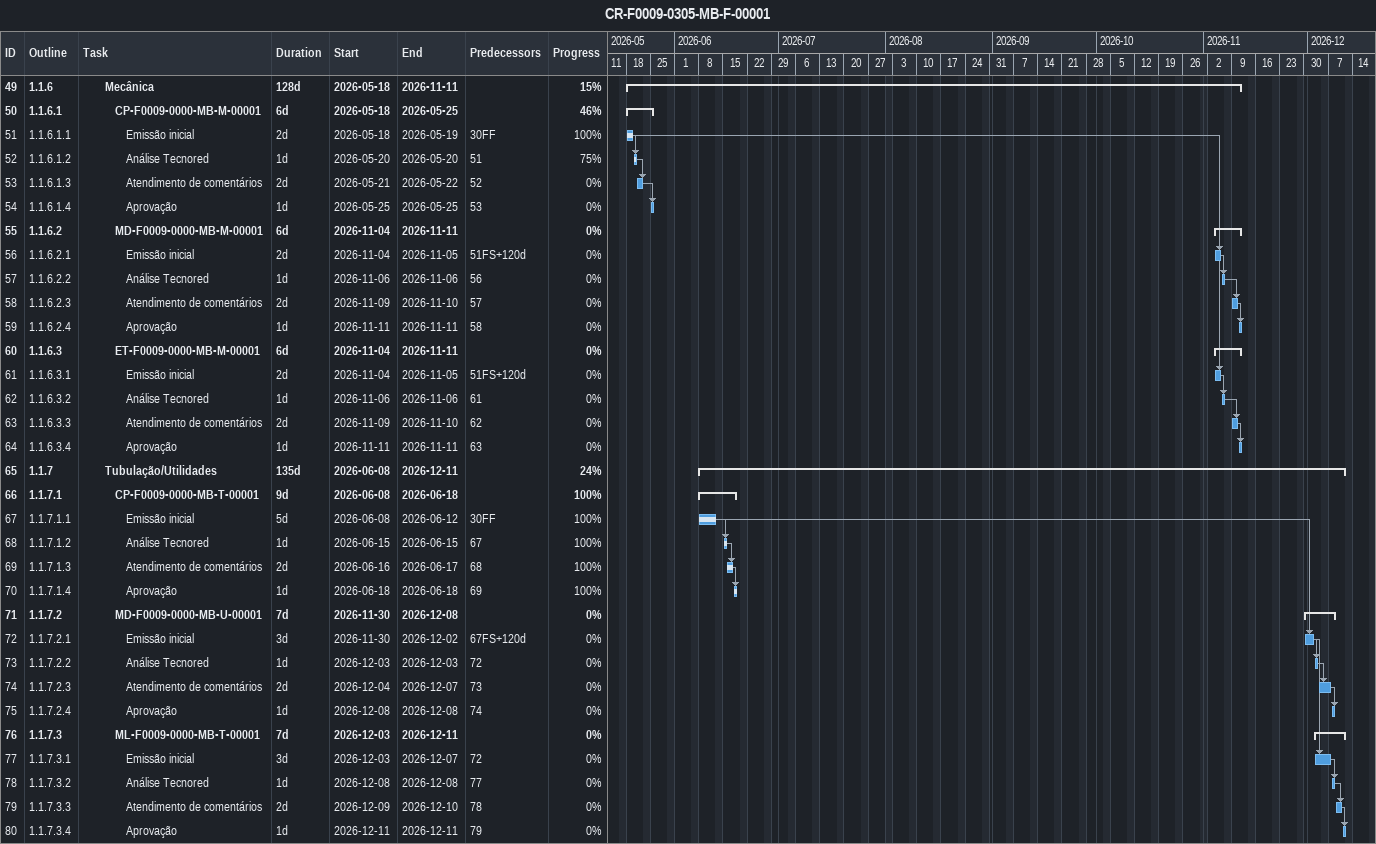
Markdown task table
CR-F0009-0305-MB-F-00001

| ID | WBS | Task | Duration | Start | Finish | Predecessors | % complete |
|---|---|---|---|---|---|---|---|
| 49 | 1.1.6 | **Mecânica** | 128d | 2026-05-18 | 2026-11-11 |  | 15 |
| 50 | 1.1.6.1 | **CP-F0009-0000-MB-M-00001** | 6d | 2026-05-18 | 2026-05-25 |  | 46 |
| 51 | 1.1.6.1.1 | Emissão inicial | 2d | 2026-05-18 | 2026-05-19 | 30FF | 100 |
| 52 | 1.1.6.1.2 | Análise Tecnored | 1d | 2026-05-20 | 2026-05-20 | 51 | 75 |
| 53 | 1.1.6.1.3 | Atendimento de comentários | 2d | 2026-05-21 | 2026-05-22 | 52 | 0 |
| 54 | 1.1.6.1.4 | Aprovação | 1d | 2026-05-25 | 2026-05-25 | 53 | 0 |
| 55 | 1.1.6.2 | **MD-F0009-0000-MB-M-00001** | 6d | 2026-11-04 | 2026-11-11 |  | 0 |
| 56 | 1.1.6.2.1 | Emissão inicial | 2d | 2026-11-04 | 2026-11-05 | 51FS+120d | 0 |
| 57 | 1.1.6.2.2 | Análise Tecnored | 1d | 2026-11-06 | 2026-11-06 | 56 | 0 |
| 58 | 1.1.6.2.3 | Atendimento de comentários | 2d | 2026-11-09 | 2026-11-10 | 57 | 0 |
| 59 | 1.1.6.2.4 | Aprovação | 1d | 2026-11-11 | 2026-11-11 | 58 | 0 |
| 60 | 1.1.6.3 | **ET-F0009-0000-MB-M-00001** | 6d | 2026-11-04 | 2026-11-11 |  | 0 |
| 61 | 1.1.6.3.1 | Emissão inicial | 2d | 2026-11-04 | 2026-11-05 | 51FS+120d | 0 |
| 62 | 1.1.6.3.2 | Análise Tecnored | 1d | 2026-11-06 | 2026-11-06 | 61 | 0 |
| 63 | 1.1.6.3.3 | Atendimento de comentários | 2d | 2026-11-09 | 2026-11-10 | 62 | 0 |
| 64 | 1.1.6.3.4 | Aprovação | 1d | 2026-11-11 | 2026-11-11 | 63 | 0 |
| 65 | 1.1.7 | **Tubulação/Utilidades** | 135d | 2026-06-08 | 2026-12-11 |  | 24 |
| 66 | 1.1.7.1 | **CP-F0009-0000-MB-T-00001** | 9d | 2026-06-08 | 2026-06-18 |  | 100 |
| 67 | 1.1.7.1.1 | Emissão inicial | 5d | 2026-06-08 | 2026-06-12 | 30FF | 100 |
| 68 | 1.1.7.1.2 | Análise Tecnored | 1d | 2026-06-15 | 2026-06-15 | 67 | 100 |
| 69 | 1.1.7.1.3 | Atendimento de comentários | 2d | 2026-06-16 | 2026-06-17 | 68 | 100 |
| 70 | 1.1.7.1.4 | Aprovação | 1d | 2026-06-18 | 2026-06-18 | 69 | 100 |
| 71 | 1.1.7.2 | **MD-F0009-0000-MB-U-00001** | 7d | 2026-11-30 | 2026-12-08 |  | 0 |
| 72 | 1.1.7.2.1 | Emissão inicial | 3d | 2026-11-30 | 2026-12-02 | 67FS+120d | 0 |
| 73 | 1.1.7.2.2 | Análise Tecnored | 1d | 2026-12-03 | 2026-12-03 | 72 | 0 |
| 74 | 1.1.7.2.3 | Atendimento de comentários | 2d | 2026-12-04 | 2026-12-07 | 73 | 0 |
| 75 | 1.1.7.2.4 | Aprovação | 1d | 2026-12-08 | 2026-12-08 | 74 | 0 |
| 76 | 1.1.7.3 | **ML-F0009-0000-MB-T-00001** | 7d | 2026-12-03 | 2026-12-11 |  | 0 |
| 77 | 1.1.7.3.1 | Emissão inicial | 3d | 2026-12-03 | 2026-12-07 | 72 | 0 |
| 78 | 1.1.7.3.2 | Análise Tecnored | 1d | 2026-12-08 | 2026-12-08 | 77 | 0 |
| 79 | 1.1.7.3.3 | Atendimento de comentários | 2d | 2026-12-09 | 2026-12-10 | 78 | 0 |
| 80 | 1.1.7.3.4 | Aprovação | 1d | 2026-12-11 | 2026-12-11 | 79 | 0 |
